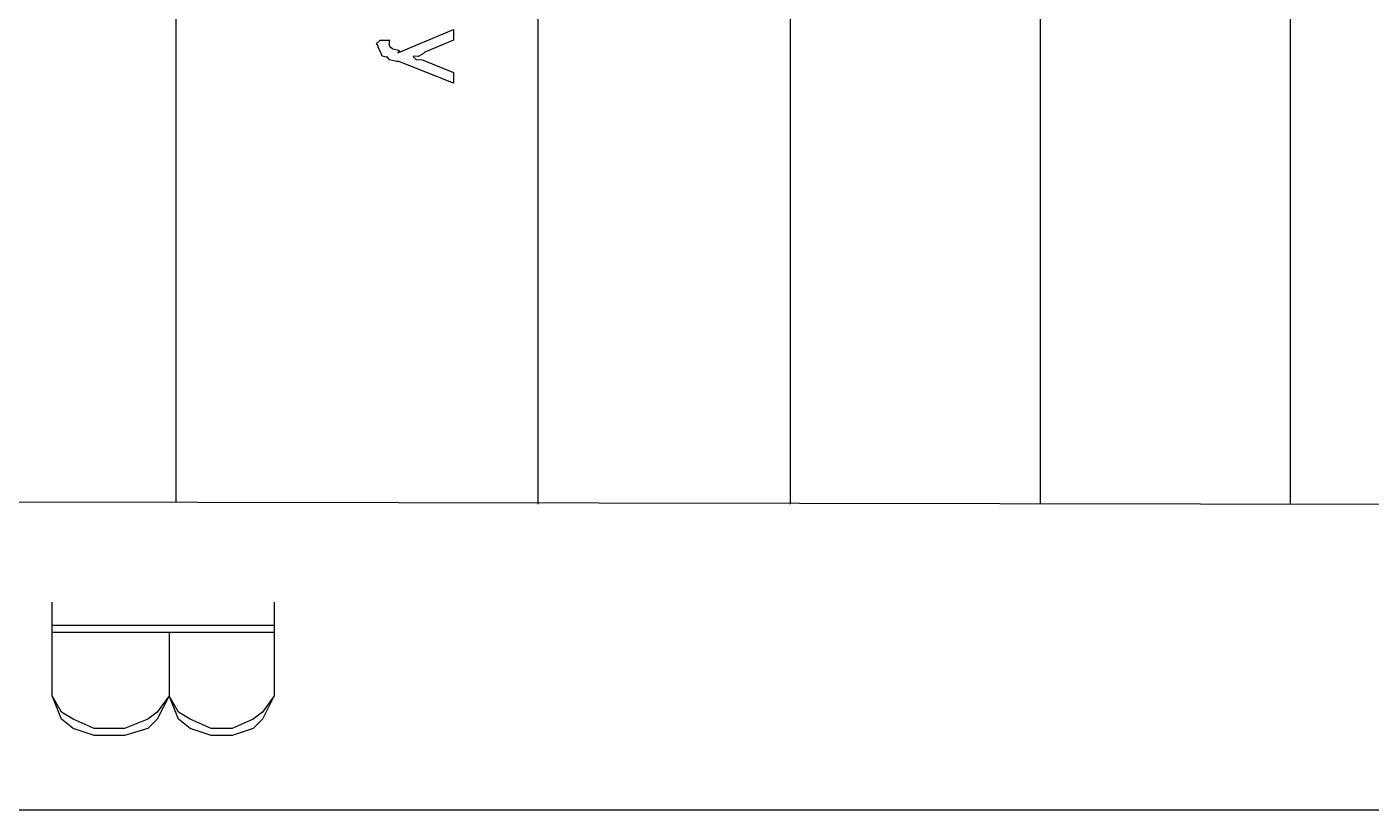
# Model space of a CAD drawing. Extents: x 0.2 to 11.6, y 0.3 to 16.2.
# Drawn here: x 2.805 to 3.764, y 0.31 to 0.869 of the extents above; entities that cross this region are included whole.
import ezdxf

# ---------------------------------------------------------------- set-up
doc = ezdxf.new("R2010")
doc.units = 0
doc.header["$MEASUREMENT"] = 0

msp = doc.modelspace()

# ---------------------------------------------------------------- linework, layer by layer
at = {"color": 0}
for p, q in [((2.91168, 0.530003), (2.91168, 4.18001)), ((3.16997, 0.528321), (3.16997, 4.18001)), ((3.34999, 0.528321), (3.34999, 4.18001)), ((3.52832, 0.528321), (3.52832, 4.18001)), ((3.70665, 0.528321), (3.70665, 4.18001)), ((3.07264, 0.851508), (3.10954, 0.866914)), ((3.10954, 0.866914), (3.10954, 0.859321)), ((3.05464, 0.85704), (3.05681, 0.858996)), ((3.05561, 0.855629), (3.05464, 0.85704)), ((3.05593, 0.855629), (3.05561, 0.855629)), ((3.05593, 0.854436), (3.05593, 0.855629)), ((3.05746, 0.850857), (3.05593, 0.854436)), ((3.05681, 0.858996), (3.05701, 0.859321)), ((3.05701, 0.859321), (3.06418, 0.859321)), ((3.05701, 0.859321), (3.05701, 0.859321)), ((3.06375, 0.856933), (3.06353, 0.856717)), ((3.06353, 0.856717), (3.06429, 0.85471)), ((3.06381, 0.858942), (3.06375, 0.857476)), ((3.06375, 0.857476), (3.06375, 0.856933)), ((3.06418, 0.859321), (3.06381, 0.858942)), ((3.06429, 0.85471), (3.0644, 0.854546)), ((3.0644, 0.854546), (3.0644, 0.854546)), ((3.0644, 0.854546), (3.06614, 0.853353)), ((3.06614, 0.853353), (3.06635, 0.853243)), ((3.10954, 0.859321), (3.08914, 0.850854)), ((3.05767, 0.850531), (3.05746, 0.850857)), ((3.05746, 0.850857), (3.05746, 0.850857)), ((3.05881, 0.847981), (3.05767, 0.850531)), ((3.06158, 0.847113), (3.05881, 0.847981)), ((3.06222, 0.847385), (3.06158, 0.847113)), ((3.06261, 0.847222), (3.06222, 0.847385)), ((3.06386, 0.845428), (3.06261, 0.847222)), ((3.06896, 0.844128), (3.06386, 0.845428)), ((3.06635, 0.853243), (3.06635, 0.853243)), ((3.06635, 0.853243), (3.07026, 0.852157)), ((3.07069, 0.844128), (3.06896, 0.844128)), ((3.07058, 0.851615), (3.06999, 0.850261)), ((3.06999, 0.850261), (3.07243, 0.851615)), ((3.07026, 0.852157), (3.0709, 0.851942)), ((3.0709, 0.851942), (3.07058, 0.851615)), ((3.10954, 0.828722), (3.07069, 0.844128)), ((3.07243, 0.851615), (3.07264, 0.851508)), ((3.08089, 0.847817), (3.08072, 0.847492)), ((3.08072, 0.847492), (3.08285, 0.84554)), ((3.08154, 0.848035), (3.08089, 0.847817)), ((3.08447, 0.847817), (3.08154, 0.848035)), ((3.08285, 0.84554), (3.08729, 0.845322)), ((3.08826, 0.849879), (3.08447, 0.847817)), ((3.08729, 0.845322), (3.08806, 0.844996)), ((3.08806, 0.844996), (3.10954, 0.836315)), ((3.08914, 0.850854), (3.08826, 0.849879)), ((3.10954, 0.836315), (3.10954, 0.828722)), ((11.315, 0.516656), (0.398329, 0.533311)), ((2.82335, 0.391656), (2.82335, 0.458333)), ((2.98167, 0.458333), (2.98167, 0.391656)), ((2.98167, 0.441678), (2.82335, 0.441678)), ((2.98167, 0.436686), (2.82335, 0.436686)), ((2.90668, 0.436686), (2.90668, 0.391656)), ((2.83003, 0.375), (2.82335, 0.391656)), ((2.83003, 0.379992), (2.82335, 0.391656)), ((2.90668, 0.391656), (2.89833, 0.375)), ((2.90668, 0.391656), (2.89833, 0.379992)), ((2.91336, 0.375), (2.90668, 0.391656)), ((2.91336, 0.379992), (2.90668, 0.391656)), ((2.98167, 0.391656), (2.97331, 0.375)), ((2.98167, 0.391656), (2.97331, 0.379992)), ((2.83832, 0.375), (2.83003, 0.379992)), ((2.83832, 0.368326), (2.83003, 0.375)), ((2.85335, 0.368326), (2.83832, 0.375)), ((2.89165, 0.375), (2.875, 0.368326)), ((2.89833, 0.379992), (2.89165, 0.375)), ((2.89833, 0.375), (2.89165, 0.368326)), ((2.92165, 0.375), (2.91336, 0.379992)), ((2.92165, 0.368326), (2.91336, 0.375)), ((2.93668, 0.368326), (2.92165, 0.375)), ((2.96669, 0.375), (2.95167, 0.368326)), ((2.97331, 0.379992), (2.96669, 0.375)), ((2.97331, 0.375), (2.96669, 0.368326)), ((2.85335, 0.363336), (2.83832, 0.368326)), ((2.875, 0.368326), (2.85335, 0.368326)), ((2.89165, 0.368326), (2.875, 0.363336)), ((2.93668, 0.363336), (2.92165, 0.368326)), ((2.95167, 0.368326), (2.93668, 0.368326)), ((2.96669, 0.368326), (2.95167, 0.363336)), ((2.875, 0.363336), (2.85335, 0.363336)), ((2.95167, 0.363336), (2.93668, 0.363336)), ((11.57, 0.310004), (0.155003, 0.310004)), ((11.57, 0.310004), (0.155003, 0.310004))]:
    msp.add_line(p, q, dxfattribs=at)

doc.saveas('drawing.dxf')
